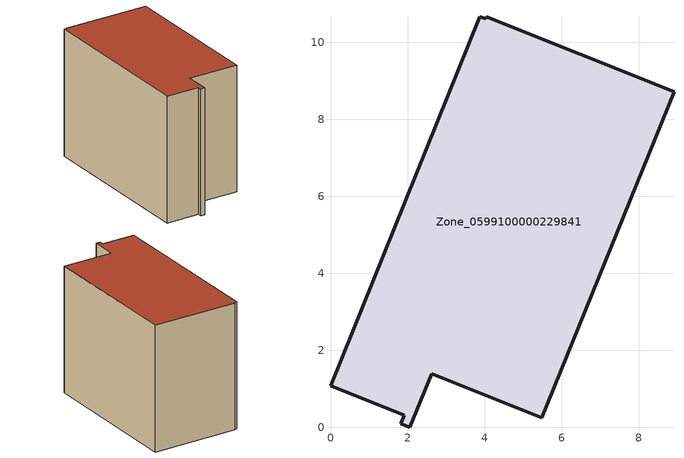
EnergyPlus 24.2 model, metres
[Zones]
Zone_0599100000229841
 floor ground (C_G): 1.82,0.1 1.91,0.32 0,1.08 3.88,10.67 4.03,10.61 4.05,10.67 8.92,8.72 5.49,0.25 2.63,1.39 2.06,0 z0.39
 wall outside (C_F): 1.91,0.32 1.82,0.1 2.06,0 2.63,1.39 5.49,0.25 8.92,8.72 4.05,10.67 4.03,10.61 3.88,10.67 0,1.08 1.91,0.32 z0.39:8.06
 roof outside (C_R): 8.92,8.72 4.05,10.67 4.03,10.61 3.88,10.67 0,1.08 1.91,0.32 1.82,0.1 2.06,0 2.63,1.39 5.49,0.25 z8.06
[BUILDING]
Pand.0599100000229841: North Axis=0; Terrain=City; Loads Convergence Tolerance Value=0.04; Temperature Convergence Tolerance Value=0.4; Solar Distribution=FullExterior; Maximum Number of Warmup Days=25; Minimum Number of Warmup Days=1
[Site:Location]
Rotterdam.The.Hague.AP_ZH_NLD Design_Conditions: Latitude=51.96; Longitude=4.45; Time Zone=1; Elevation=-4.5
[SITE:GROUNDTEMPERATURE:BUILDINGSURFACE]
18, 18, 18, 18, 18, 18, 18, 18, 18, 18, 18, 18
[MATERIAL] Thermal Absorptance=0.9; Solar Absorptance=0.7; Visible Absorptance=0.7
Name | Roughness | Thickness | Conductivity | Density | Specific Heat
G.TI.1975-1991 | MediumSmooth | 0.15 | 0.288461 | 540 | 1210
F.TI.1975-1991 | Rough | 0.3 | 0.230769 | 1920 | 840
R.TI.1975-1991 | MediumRough | 0.2 | 0.153846 | 1500 | 1000
[CONSTRUCTION]
C_G: G.TI.1975-1991
C_F: F.TI.1975-1991
C_R: R.TI.1975-1991
[ZONE]
Zone_0599100000229841: Type=1; Multiplier=1; Ceiling Height=Autocalculate; Volume=Autocalculate; Floor Area=autocalculate; Part of Total Floor Area=Yes
[ZONEINFILTRATION:DESIGNFLOWRATE]
Infil_Zone_0599100000229841: Zone or ZoneList or Space or SpaceList=Zone_0599100000229841; Schedule=AlwaysOn; Design Flow Rate Calculation Method=Flow/Area; Flow Rate per Floor Area=0.003; Constant Term Coefficient=1; Temperature Term Coefficient=0; Velocity Term Coefficient=0; Velocity Squared Term Coefficient=0
[HVACTEMPLATE:ZONE:IDEALLOADSAIRSYSTEM]
Zone_0599100000229841: Maximum Heating Supply Air Temperature=50; Minimum Cooling Supply Air Temperature=13; Maximum Heating Supply Air Humidity Ratio=0.0156; Minimum Cooling Supply Air Humidity Ratio=0.0077; Heating Limit=NoLimit; Cooling Limit=NoLimit; Dehumidification Control Type=ConstantSensibleHeatRatio; Cooling Sensible Heat Ratio=0.7; Dehumidification Setpoint=60; Humidification Control Type=None; Humidification Setpoint=30; Outdoor Air Method=None; Outdoor Air Flow Rate per Person=0.00944; Outdoor Air Flow Rate per Zone Floor Area=0; Outdoor Air Flow Rate per Zone=0; Demand Controlled Ventilation Type=None; Outdoor Air Economizer Type=NoEconomizer; Heat Recovery Type=None; Sensible Heat Recovery Effectiveness=0.7; Latent Heat Recovery Effectiveness=0.65
[ZONECONTROL:THERMOSTAT]
ThermostatControl_Zone_0599100000229841: Zone or ZoneList=Zone_0599100000229841; Control Type Schedule=DualSetpointControlType; Control 1=Thermostat_Zone_0599100000229841; Temperature Difference Between Cutout And Setpoint=0
[THERMOSTATSETPOINT:DUALSETPOINT]
Thermostat_Zone_0599100000229841: Heating Setpoint Temperature Schedule=HeatingSetpoint_Zone_0599100000229841; Cooling Setpoint Temperature Schedule=CoolingSetpoint_Zone_0599100000229841
[SCHEDULE:COMPACT]
HeatingSetpoint_Zone_0599100000229841: Through: 12/31, For: AllDays, Until: 24:00, 21
CoolingSetpoint_Zone_0599100000229841: Through: 12/31, For: AllDays, Until: 24:00, 24
DualSetpointControlType: Through: 12/31, For: AllDays, Until: 24:00, 4
AlwaysOn: Through: 12/31, For: AllDays, Until: 24:00, 1
